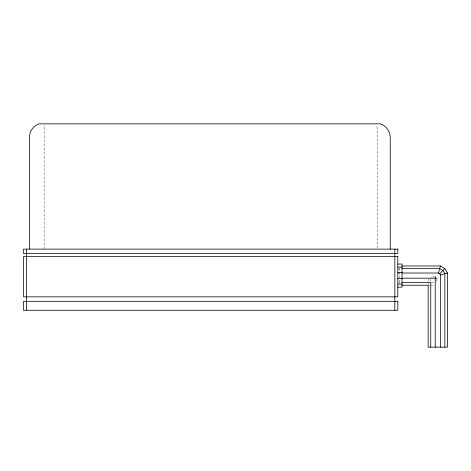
<?xml version="1.0" encoding="UTF-8"?>
<svg xmlns="http://www.w3.org/2000/svg" width="471" height="471" viewBox="0 0 471 471"><rect width="100%" height="100%" fill="white"/><g stroke="black" fill="none" stroke-linecap="round" stroke-linejoin="round"><path stroke-width="0.35" stroke-dasharray="2.35 1.77" d="M436.264 281.381L436.947 278.826M431.395 277.325L434.586 276.465M397.824 269.1L399.85 269.1M398.501 273.221L399.85 273.221L399.85 283.295M398.501 282.105L399.85 282.105M431.401 282.659L435.922 282.659M428.168 285.243L429.581 285.243M430.288 285.243L434.521 285.243M430.753 278.785L430.753 282.011M428.168 278.891L428.168 281.711M428.168 282.417L428.168 284.537M399.85 267.911L399.85 272.538M377.401 248.388L377.401 137.667A14.66 1.437 -90 0 0 376.7 125.127M44.15 249.124L44.15 137.667A14.654 0.477 -90 0 1 44.386 125.121"/><path stroke-width="0.71" d="M401.998 273.021L438.501 273.021L440.391 265.962L444.865 268.547L447.45 273.021L447.45 347.156L428.168 347.156L428.168 285.243L401.998 285.243M440.391 347.156L440.391 274.911L439.702 273.71L444.865 268.547M440.391 274.911L447.45 273.021M397.824 264.037L401.998 264.037L401.998 287.169L397.824 287.169M401.998 265.962L440.391 265.962M397.824 267.134L401.998 267.134M401.998 268.547L439.702 268.547L442.976 270.436L444.865 273.71L444.865 347.156M397.824 272.503L401.998 272.503M401.998 278.184L437.117 278.184M397.824 278.702L401.998 278.702M401.998 282.659L430.753 282.659L430.753 347.156M397.824 284.072L401.998 284.072M438.501 273.021L439.702 273.71M435.228 276.294L435.228 347.156M394.839 249.124L394.839 310.271M390.241 249.124L390.241 137.667A14.66 14.589 -90 0 0 380.433 123.849L39.17 123.844A14.66 14.589 90 0 0 29.355 137.667L29.367 249.124M26.535 249.124L26.535 310.271M397.824 249.124L23.55 249.124L23.55 253.598L397.824 253.598L397.824 249.124M397.824 256.577L23.55 256.577L23.55 296.848L397.824 296.848L397.824 256.577M397.824 301.322L23.55 301.322L23.55 310.271L397.824 310.271L397.824 301.322"/></g></svg>
